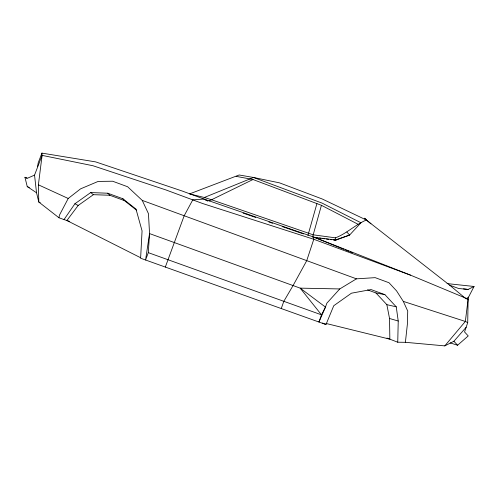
<?xml version="1.0" encoding="UTF-8"?>
<svg xmlns="http://www.w3.org/2000/svg" width="499" height="499" viewBox="0 0 499 499"><rect width="100%" height="100%" fill="white"/><g stroke="black" fill="none" stroke-linecap="round" stroke-linejoin="round"><path stroke-width="0.75" d="M450.148 342.888L457.583 345.239L468.224 335.939L464.557 331.972L467.713 322.604L468.118 299.132L468.542 297.142L474.05 286.47L447.054 283.588M397.747 342.22L398.227 321.025L396.25 306.841L384.904 294.647L371.038 289.57L351.446 293.194L333.75 305.725L325.978 324.55L140.618 258.233L142.065 230.881L135.99 209.106L122.841 198.733L107.772 193.219L90.706 192.564L74.925 203.742L64.015 219.579L58.932 217.751L38.81 202.045L36.533 192.764L34.537 175.118L42.103 155.376L41.928 153.112L95.665 161.894L182.247 191.042L203.985 199.051L313.584 237.019L410.521 275.149L468.118 299.132L465.342 321.45L444.79 345.888L405.394 342.308L397.747 342.22L389.856 339.183L325.772 323.389M405.394 342.308L407.365 324.338L407.72 311.027L403.292 301.377L396.568 290.886L389.014 282.746L375.173 277.65L356.448 278.841L339.763 288.94L326.826 303.217L325.473 307.091L321.487 314.838L318.961 322.036L325.473 307.091L300.186 288.141L149.544 233.588L145.571 260.004L148.29 252.65L149.544 233.588L148.453 213.659L142.24 200.392L127.619 186.745L112.643 181.231L98.153 181.418L80.557 188.859L68.22 198.477L59.462 215.125L58.932 217.751M40.232 202.619L38.81 202.045L38.392 184.811L42.103 155.376L93.001 165.749L165.886 189.932L202.482 203.473L313.79 239.271L410.521 275.149M37.593 166.51L38.192 162.861L41.928 153.112M468.542 297.142L466.022 298.814L449.674 285.178L366.335 220.022C355.294 224.706 346.736 233.513 335.478 237.836L334.885 240.144L333.344 239.938M307.939 235.422L316.915 203.598M236.152 176.353L252.993 179.515L321.425 205.301L312.555 237.137L336.07 240.044L349.581 235.079L360.977 222.779L322.03 203.087L253.529 177.476L239.14 174.987L189.514 193.924L204.341 197.473L211.695 199.806L313.179 234.823L335.478 237.836M281.255 308.544L283.819 301.315L293.063 285.559L306.698 260.74L313.79 239.271L313.584 237.019L343.93 249.319M165.319 267.071L184.168 215.774L192.764 199.874L203.985 199.051L207.858 200.91M136.495 210.16L124.376 200.592L109.817 195.259L93.394 194.685L78.168 205.476L66.878 220.514L140.681 257.765M444.79 345.888L453.903 341.266L466.135 327.288M449.674 285.178L458.512 288.466L468.106 289.439L474.05 286.47M252.993 179.515L209.143 200.935M34.537 175.118L27.514 178.205L24.95 177.27L27.233 186.57L36.533 192.764M204.341 197.473L253.529 177.476L279.583 182.877L322.273 199.007L366.335 220.022L364.451 218.244L365.293 219.167M336.07 240.044L334.885 240.144L349.581 235.079L346.88 232.054M339.763 288.94L300.186 288.141L321.487 314.838L148.29 252.65M463.496 288.89L468.106 289.439M314.863 237.449L317.171 237.761M319.485 238.073L321.025 238.279M322.566 238.485L324.874 238.796M326.415 239.002L328.722 239.314M330.263 239.52L331.804 239.732M466.721 298.92L468.118 299.132M367.551 289.888L375.959 292.963L384.904 294.647M375.959 292.963L386.85 304.658L396.25 306.841M386.85 304.658L389.532 318.481L398.227 321.025M403.292 301.377L465.342 321.45L467.713 322.604M64.015 219.579L69.723 221.45M243.119 213.129L255.644 217.433M268.899 221.993L272.585 223.259M282.16 226.558L303.517 233.906M356.448 278.841L142.24 200.392M205.775 200.205L207.821 200.966M386.968 338.066L389.133 338.902M345.37 249.905L348.982 251.365M350.429 251.951L352.6 252.831M322.554 323.009L325.978 324.55M38.392 184.811L68.22 198.477M27.233 186.57L29.341 187.574M321.425 205.301L357.97 224.219M24.95 177.27L26.996 178.361M74.925 203.742L78.168 205.476M90.706 192.564L93.394 194.685M364.451 218.244L370.938 223.826M107.772 193.219L109.817 195.259M453.903 341.266L457.583 345.239M122.841 198.733L124.376 200.592M389.532 318.481L389.856 339.183"/></g></svg>
